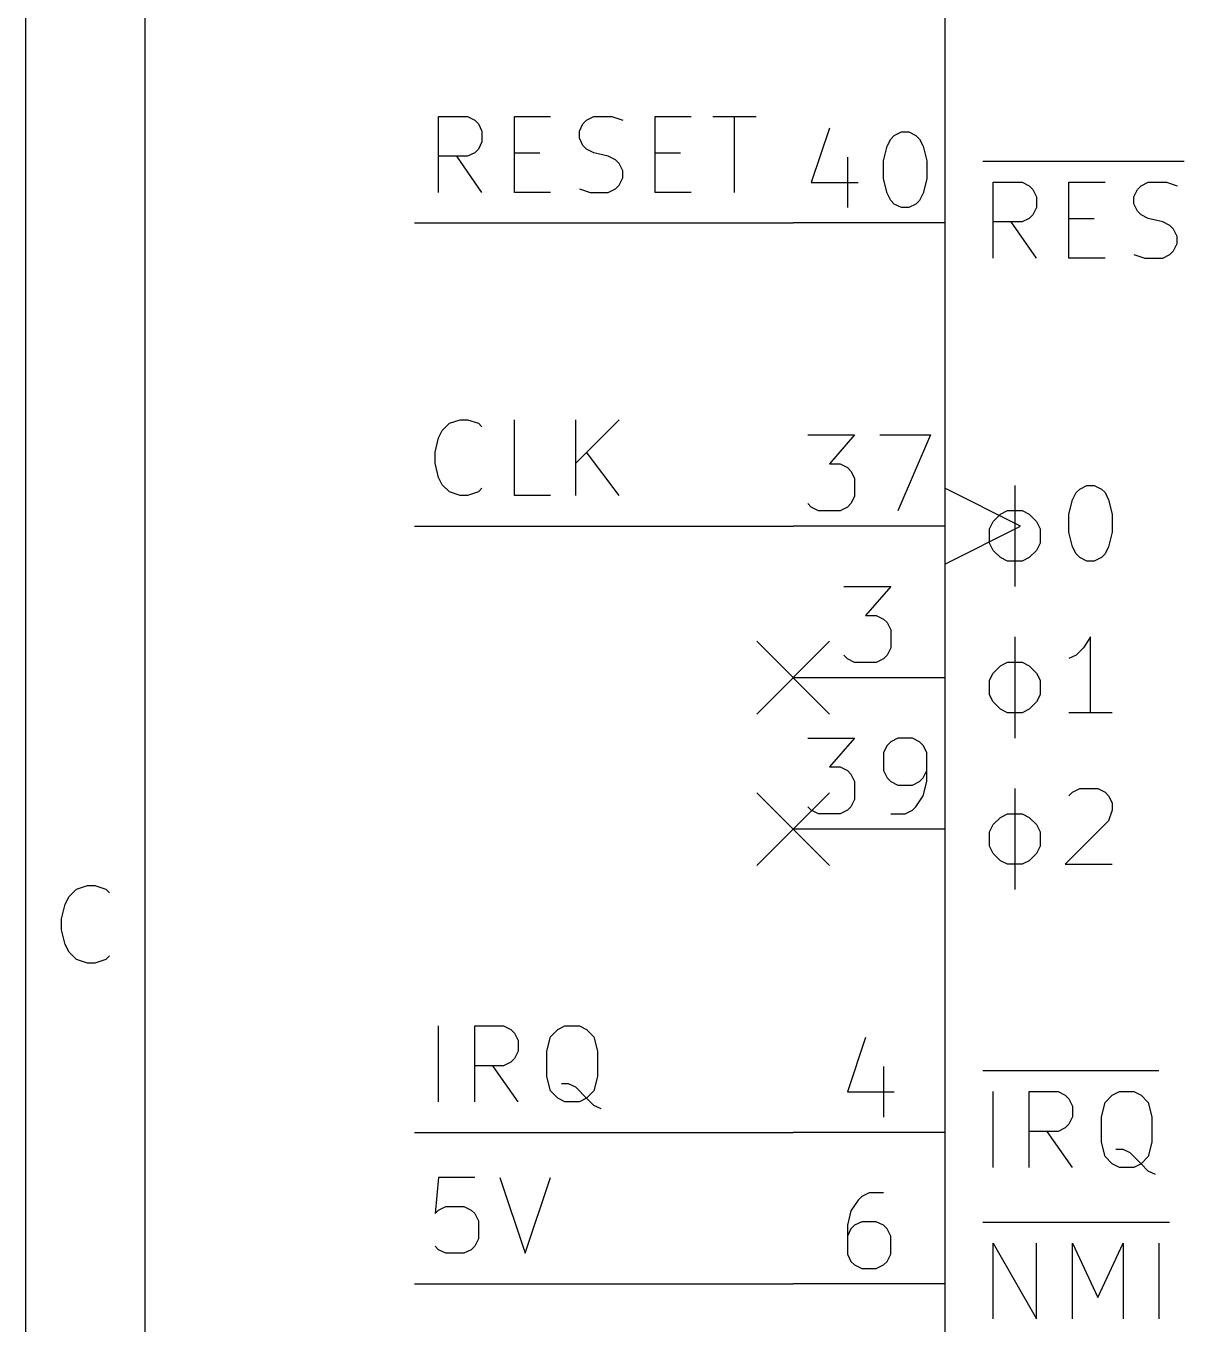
# Model space of a CAD drawing. Header units: millimetres. Extents: x 10 to 287, y -200 to -10.
# Drawn here: x 10 to 29.41, y -141.64 to -119.89 of the extents above; entities that cross this region are included whole.
import ezdxf

# ---------------------------------------------------------------- set-up
doc = ezdxf.new("R2010")
doc.units = ezdxf.units.MM
for name, color, linetype in [('BLUE', 174, 'CONTINUOUS'), ('GREENSIXTYFIVE', 129, 'CONTINUOUS'), ('LIGHTGREEN', 92, 'CONTINUOUS'), ('LIGHTRED', 12, 'CONTINUOUS'), ('RED', 14, 'CONTINUOUS'), ('REDSIX', 19, 'CONTINUOUS'), ('WHITE', 250, 'CONTINUOUS')]:
    doc.layers.add(name, color=color, linetype=linetype)

msp = doc.modelspace()

# ---------------------------------------------------------------- linework, layer by layer
at = {"layer": 'BLUE', "linetype": 'CONTINUOUS'}
for p, q in [((22.2504, -130.2004), (23.4696, -131.4196)), ((23.4696, -130.2004), (22.2504, -131.4196)), ((22.2504, -132.7404), (23.4696, -133.9596)), ((23.4696, -132.7404), (22.2504, -133.9596))]:
    msp.add_line(p, q, dxfattribs=at)
at = {"layer": 'GREENSIXTYFIVE', "linetype": 'CONTINUOUS'}
for p, q in [((26.035, -122.155), (29.4095, -122.155)), ((26.035, -122.155), (29.4095, -122.155)), ((26.2103, -123.7775), (26.2103, -122.5075)), ((26.2103, -122.5075), (26.6941, -122.5075)), ((26.2103, -123.7775), (26.2103, -122.5075)), ((26.2103, -122.5075), (26.6941, -122.5075)), ((26.6941, -122.5075), (26.8151, -122.568)), ((26.6941, -122.5075), (26.8151, -122.568)), ((26.8151, -122.568), (26.8756, -122.6285)), ((26.8151, -122.568), (26.8756, -122.6285)), ((26.8756, -122.6285), (26.936, -122.7494)), ((26.8756, -122.6285), (26.936, -122.7494)), ((27.4803, -123.7775), (27.4803, -122.5075)), ((27.4803, -122.5075), (28.0851, -122.5075)), ((27.4803, -123.7775), (27.4803, -122.5075)), ((27.4803, -122.5075), (28.0851, -122.5075)), ((28.5689, -122.7494), (28.6293, -122.6285)), ((28.5689, -122.7494), (28.6293, -122.6285)), ((28.6293, -122.6285), (28.6898, -122.568)), ((28.6293, -122.6285), (28.6898, -122.568)), ((28.6898, -122.568), (28.8108, -122.5075)), ((28.6898, -122.568), (28.8108, -122.5075)), ((28.8108, -122.5075), (29.1131, -122.5075)), ((28.8108, -122.5075), (29.1131, -122.5075)), ((29.1131, -122.5075), (29.2946, -122.568)), ((29.1131, -122.5075), (29.2946, -122.568)), ((26.936, -122.7494), (26.936, -122.9309)), ((26.936, -122.7494), (26.936, -122.9309)), ((28.5689, -122.8704), (28.5689, -122.7494)), ((28.5689, -122.8704), (28.5689, -122.7494)), ((28.6293, -122.9913), (28.5689, -122.8704)), ((28.6293, -122.9913), (28.5689, -122.8704)), ((26.8151, -123.1123), (26.6941, -123.1728)), ((26.8151, -123.1123), (26.6941, -123.1728)), ((26.8756, -123.0518), (26.8151, -123.1123)), ((26.8756, -123.0518), (26.8151, -123.1123)), ((26.936, -122.9309), (26.8756, -123.0518)), ((26.936, -122.9309), (26.8756, -123.0518)), ((27.4803, -123.1123), (27.9037, -123.1123)), ((27.4803, -123.1123), (27.9037, -123.1123)), ((28.6898, -123.0518), (28.6293, -122.9913)), ((28.6898, -123.0518), (28.6293, -122.9913)), ((28.8108, -123.1123), (28.6898, -123.0518)), ((28.8108, -123.1123), (28.6898, -123.0518)), ((29.0527, -123.1728), (28.8108, -123.1123)), ((29.0527, -123.1728), (28.8108, -123.1123)), ((26.6941, -123.1728), (26.2103, -123.1728)), ((26.6941, -123.1728), (26.2103, -123.1728)), ((26.936, -123.7775), (26.5127, -123.1728)), ((26.936, -123.7775), (26.5127, -123.1728)), ((29.1736, -123.2332), (29.0527, -123.1728)), ((29.1736, -123.2332), (29.0527, -123.1728)), ((29.2341, -123.2937), (29.1736, -123.2332)), ((29.2341, -123.2937), (29.1736, -123.2332)), ((29.2946, -123.4147), (29.2341, -123.2937)), ((29.2946, -123.4147), (29.2341, -123.2937)), ((29.2341, -123.6566), (29.2946, -123.5356)), ((29.2341, -123.6566), (29.2946, -123.5356)), ((29.2946, -123.5356), (29.2946, -123.4147)), ((29.2946, -123.5356), (29.2946, -123.4147)), ((28.0851, -123.7775), (27.4803, -123.7775)), ((28.0851, -123.7775), (27.4803, -123.7775)), ((28.5689, -123.7171), (28.7503, -123.7775)), ((28.5689, -123.7171), (28.7503, -123.7775)), ((28.7503, -123.7775), (29.0527, -123.7775)), ((28.7503, -123.7775), (29.0527, -123.7775)), ((29.0527, -123.7775), (29.1736, -123.7171)), ((29.0527, -123.7775), (29.1736, -123.7171)), ((29.1736, -123.7171), (29.2341, -123.6566)), ((29.1736, -123.7171), (29.2341, -123.6566)), ((26.5732, -127.5875), (26.5732, -129.2809)), ((26.5732, -127.5875), (26.5732, -129.2809)), ((27.6013, -127.7085), (27.6618, -127.648)), ((27.6013, -127.7085), (27.6618, -127.648)), ((27.6618, -127.648), (27.7827, -127.5875)), ((27.6618, -127.648), (27.7827, -127.5875)), ((27.7827, -127.5875), (27.9037, -127.5875)), ((27.7827, -127.5875), (27.9037, -127.5875)), ((27.9037, -127.5875), (28.0246, -127.648)), ((27.9037, -127.5875), (28.0246, -127.648)), ((28.0246, -127.648), (28.0851, -127.7085)), ((28.0246, -127.648), (28.0851, -127.7085)), ((27.4804, -128.0713), (27.5408, -127.8294)), ((27.4804, -128.0713), (27.5408, -127.8294)), ((27.5408, -127.8294), (27.6013, -127.7085)), ((27.5408, -127.8294), (27.6013, -127.7085)), ((28.0851, -127.7085), (28.1456, -127.8294)), ((28.0851, -127.7085), (28.1456, -127.8294)), ((28.1456, -127.8294), (28.2061, -128.0713)), ((28.1456, -127.8294), (28.2061, -128.0713)), ((26.2103, -128.1923), (26.3313, -128.0713)), ((26.2103, -128.1923), (26.3313, -128.0713)), ((26.3313, -128.0713), (26.4522, -128.0109)), ((26.3313, -128.0713), (26.4522, -128.0109)), ((26.4522, -128.0109), (26.6941, -128.0109)), ((26.4522, -128.0109), (26.6941, -128.0109)), ((26.6941, -128.0109), (26.8151, -128.0713)), ((26.6941, -128.0109), (26.8151, -128.0713)), ((26.8151, -128.0713), (26.936, -128.1923)), ((26.8151, -128.0713), (26.936, -128.1923)), ((27.4804, -128.3737), (27.4804, -128.0713)), ((27.4804, -128.3737), (27.4804, -128.0713)), ((28.2061, -128.0713), (28.2061, -128.3737)), ((28.2061, -128.0713), (28.2061, -128.3737)), ((26.1499, -128.3132), (26.2103, -128.1923)), ((26.1499, -128.3132), (26.2103, -128.1923)), ((26.1499, -128.5551), (26.1499, -128.3132)), ((26.1499, -128.5551), (26.1499, -128.3132)), ((26.936, -128.1923), (26.9965, -128.3132)), ((26.936, -128.1923), (26.9965, -128.3132)), ((26.9965, -128.3132), (26.9965, -128.5551)), ((26.9965, -128.3132), (26.9965, -128.5551)), ((26.2103, -128.6761), (26.1499, -128.5551)), ((26.2103, -128.6761), (26.1499, -128.5551)), ((26.9965, -128.5551), (26.936, -128.6761)), ((26.9965, -128.5551), (26.936, -128.6761)), ((27.5408, -128.6156), (27.4804, -128.3737)), ((27.5408, -128.6156), (27.4804, -128.3737)), ((28.2061, -128.3737), (28.1456, -128.6156)), ((28.2061, -128.3737), (28.1456, -128.6156)), ((26.3313, -128.7971), (26.2103, -128.6761)), ((26.3313, -128.7971), (26.2103, -128.6761)), ((26.936, -128.6761), (26.8151, -128.7971)), ((26.936, -128.6761), (26.8151, -128.7971)), ((27.6013, -128.7366), (27.5408, -128.6156)), ((27.6013, -128.7366), (27.5408, -128.6156)), ((27.6618, -128.7971), (27.6013, -128.7366)), ((27.6618, -128.7971), (27.6013, -128.7366)), ((28.0851, -128.7366), (28.0246, -128.7971)), ((28.0851, -128.7366), (28.0246, -128.7971)), ((28.1456, -128.6156), (28.0851, -128.7366)), ((28.1456, -128.6156), (28.0851, -128.7366)), ((26.4522, -128.8575), (26.3313, -128.7971)), ((26.4522, -128.8575), (26.3313, -128.7971)), ((26.6941, -128.8575), (26.4522, -128.8575)), ((26.6941, -128.8575), (26.4522, -128.8575)), ((26.8151, -128.7971), (26.6941, -128.8575)), ((26.8151, -128.7971), (26.6941, -128.8575)), ((27.7827, -128.8575), (27.6618, -128.7971)), ((27.7827, -128.8575), (27.6618, -128.7971)), ((27.9037, -128.8575), (27.7827, -128.8575)), ((27.9037, -128.8575), (27.7827, -128.8575)), ((28.0246, -128.7971), (27.9037, -128.8575)), ((28.0246, -128.7971), (27.9037, -128.8575)), ((26.5732, -130.1275), (26.5732, -131.8209)), ((26.5732, -130.1275), (26.5732, -131.8209)), ((27.8432, -130.1275), (27.7223, -130.309)), ((27.8432, -130.1275), (27.7223, -130.309)), ((27.8432, -131.3975), (27.8432, -130.1275)), ((27.8432, -131.3975), (27.8432, -130.1275)), ((27.6013, -130.4299), (27.4804, -130.4904)), ((27.6013, -130.4299), (27.4804, -130.4904)), ((27.7223, -130.309), (27.6013, -130.4299)), ((27.7223, -130.309), (27.6013, -130.4299)), ((26.1499, -130.8532), (26.2103, -130.7323)), ((26.1499, -130.8532), (26.2103, -130.7323)), ((26.2103, -130.7323), (26.3313, -130.6113)), ((26.2103, -130.7323), (26.3313, -130.6113)), ((26.3313, -130.6113), (26.4522, -130.5509)), ((26.3313, -130.6113), (26.4522, -130.5509)), ((26.4522, -130.5509), (26.6941, -130.5509)), ((26.4522, -130.5509), (26.6941, -130.5509)), ((26.6941, -130.5509), (26.8151, -130.6113)), ((26.6941, -130.5509), (26.8151, -130.6113)), ((26.8151, -130.6113), (26.936, -130.7323)), ((26.8151, -130.6113), (26.936, -130.7323)), ((26.936, -130.7323), (26.9965, -130.8532)), ((26.936, -130.7323), (26.9965, -130.8532)), ((26.1499, -131.0951), (26.1499, -130.8532)), ((26.1499, -131.0951), (26.1499, -130.8532)), ((26.9965, -130.8532), (26.9965, -131.0951)), ((26.9965, -130.8532), (26.9965, -131.0951)), ((26.2103, -131.2161), (26.1499, -131.0951)), ((26.2103, -131.2161), (26.1499, -131.0951)), ((26.9965, -131.0951), (26.936, -131.2161)), ((26.9965, -131.0951), (26.936, -131.2161)), ((26.3313, -131.3371), (26.2103, -131.2161)), ((26.3313, -131.3371), (26.2103, -131.2161)), ((26.4522, -131.3975), (26.3313, -131.3371)), ((26.4522, -131.3975), (26.3313, -131.3371)), ((26.8151, -131.3371), (26.6941, -131.3975)), ((26.8151, -131.3371), (26.6941, -131.3975)), ((26.936, -131.2161), (26.8151, -131.3371)), ((26.936, -131.2161), (26.8151, -131.3371)), ((26.6941, -131.3975), (26.4522, -131.3975)), ((26.6941, -131.3975), (26.4522, -131.3975)), ((28.2061, -131.3975), (27.4804, -131.3975)), ((28.2061, -131.3975), (27.4804, -131.3975)), ((26.5732, -132.6675), (26.5732, -134.3609)), ((26.5732, -132.6675), (26.5732, -134.3609)), ((27.5408, -132.728), (27.6618, -132.6675)), ((27.5408, -132.728), (27.6618, -132.6675)), ((27.6618, -132.6675), (27.9642, -132.6675)), ((27.6618, -132.6675), (27.9642, -132.6675)), ((27.9642, -132.6675), (28.0851, -132.728)), ((27.9642, -132.6675), (28.0851, -132.728)), ((27.4804, -132.7885), (27.5408, -132.728)), ((27.4804, -132.7885), (27.5408, -132.728)), ((28.0851, -132.728), (28.1456, -132.7885)), ((28.0851, -132.728), (28.1456, -132.7885)), ((28.1456, -132.7885), (28.2061, -132.9094)), ((28.1456, -132.7885), (28.2061, -132.9094)), ((28.2061, -132.9094), (28.2061, -133.0304)), ((28.2061, -132.9094), (28.2061, -133.0304)), ((26.3313, -133.1513), (26.4522, -133.0909)), ((26.3313, -133.1513), (26.4522, -133.0909)), ((26.4522, -133.0909), (26.6941, -133.0909)), ((26.4522, -133.0909), (26.6941, -133.0909)), ((26.6941, -133.0909), (26.8151, -133.1513)), ((26.6941, -133.0909), (26.8151, -133.1513)), ((28.2061, -133.0304), (28.1456, -133.2118)), ((28.2061, -133.0304), (28.1456, -133.2118)), ((26.1499, -133.3932), (26.2103, -133.2723)), ((26.1499, -133.3932), (26.2103, -133.2723)), ((26.2103, -133.2723), (26.3313, -133.1513)), ((26.2103, -133.2723), (26.3313, -133.1513)), ((26.8151, -133.1513), (26.936, -133.2723)), ((26.8151, -133.1513), (26.936, -133.2723)), ((26.936, -133.2723), (26.9965, -133.3932)), ((26.936, -133.2723), (26.9965, -133.3932)), ((28.1456, -133.2118), (27.4199, -133.9375)), ((28.1456, -133.2118), (27.4199, -133.9375)), ((26.1499, -133.6351), (26.1499, -133.3932)), ((26.1499, -133.6351), (26.1499, -133.3932)), ((26.9965, -133.3932), (26.9965, -133.6351)), ((26.9965, -133.3932), (26.9965, -133.6351)), ((26.2103, -133.7561), (26.1499, -133.6351)), ((26.2103, -133.7561), (26.1499, -133.6351)), ((26.3313, -133.8771), (26.2103, -133.7561)), ((26.3313, -133.8771), (26.2103, -133.7561)), ((26.936, -133.7561), (26.8151, -133.8771)), ((26.936, -133.7561), (26.8151, -133.8771)), ((26.9965, -133.6351), (26.936, -133.7561)), ((26.9965, -133.6351), (26.936, -133.7561)), ((26.4522, -133.9375), (26.3313, -133.8771)), ((26.4522, -133.9375), (26.3313, -133.8771)), ((26.6941, -133.9375), (26.4522, -133.9375)), ((26.6941, -133.9375), (26.4522, -133.9375)), ((26.8151, -133.8771), (26.6941, -133.9375)), ((26.8151, -133.8771), (26.6941, -133.9375)), ((27.4199, -133.9375), (28.2061, -133.9375)), ((27.4199, -133.9375), (28.2061, -133.9375)), ((26.035, -137.395), (28.9863, -137.395)), ((26.035, -137.395), (28.9863, -137.395)), ((26.2103, -139.0175), (26.2103, -137.7475)), ((26.2103, -139.0175), (26.2103, -137.7475)), ((26.8151, -139.0175), (26.8151, -137.7475)), ((26.8151, -137.7475), (27.2989, -137.7475)), ((26.8151, -139.0175), (26.8151, -137.7475)), ((26.8151, -137.7475), (27.2989, -137.7475)), ((27.2989, -137.7475), (27.4199, -137.808)), ((27.2989, -137.7475), (27.4199, -137.808)), ((27.4199, -137.808), (27.4804, -137.8685)), ((27.4199, -137.808), (27.4804, -137.8685)), ((27.4804, -137.8685), (27.5408, -137.9894)), ((27.4804, -137.8685), (27.5408, -137.9894)), ((28.0851, -137.929), (28.2061, -137.808)), ((28.0851, -137.929), (28.2061, -137.808)), ((28.2061, -137.808), (28.327, -137.7475)), ((28.2061, -137.808), (28.327, -137.7475)), ((28.327, -137.7475), (28.5689, -137.7475)), ((28.327, -137.7475), (28.5689, -137.7475)), ((28.5689, -137.7475), (28.6899, -137.808)), ((28.5689, -137.7475), (28.6899, -137.808)), ((28.6899, -137.808), (28.8108, -137.929)), ((28.6899, -137.808), (28.8108, -137.929)), ((27.5408, -137.9894), (27.5408, -138.1709)), ((27.5408, -137.9894), (27.5408, -138.1709)), ((28.0247, -138.1709), (28.0851, -137.929)), ((28.0247, -138.1709), (28.0851, -137.929)), ((28.8108, -137.929), (28.8713, -138.1709)), ((28.8108, -137.929), (28.8713, -138.1709)), ((27.4199, -138.3523), (27.2989, -138.4128)), ((27.4199, -138.3523), (27.2989, -138.4128)), ((27.4804, -138.2918), (27.4199, -138.3523)), ((27.4804, -138.2918), (27.4199, -138.3523)), ((27.5408, -138.1709), (27.4804, -138.2918)), ((27.5408, -138.1709), (27.4804, -138.2918)), ((28.0247, -138.5942), (28.0247, -138.1709)), ((28.0247, -138.5942), (28.0247, -138.1709)), ((28.8713, -138.1709), (28.8713, -138.5942)), ((28.8713, -138.1709), (28.8713, -138.5942)), ((27.2989, -138.4128), (26.8151, -138.4128)), ((27.2989, -138.4128), (26.8151, -138.4128)), ((27.5408, -139.0175), (27.1175, -138.4128)), ((27.5408, -139.0175), (27.1175, -138.4128)), ((28.0851, -138.8361), (28.0247, -138.5942)), ((28.0851, -138.8361), (28.0247, -138.5942)), ((28.3875, -138.7151), (28.2666, -138.7151)), ((28.3875, -138.7151), (28.2666, -138.7151)), ((28.5085, -138.7756), (28.3875, -138.7151)), ((28.5085, -138.7756), (28.3875, -138.7151)), ((28.6899, -138.9571), (28.5085, -138.7756)), ((28.6899, -138.9571), (28.5085, -138.7756)), ((28.8713, -138.5942), (28.8108, -138.8361)), ((28.8713, -138.5942), (28.8108, -138.8361)), ((28.2061, -138.9571), (28.0851, -138.8361)), ((28.2061, -138.9571), (28.0851, -138.8361)), ((28.327, -139.0175), (28.2061, -138.9571)), ((28.327, -139.0175), (28.2061, -138.9571)), ((28.6899, -138.9571), (28.5689, -139.0175)), ((28.6899, -138.9571), (28.5689, -139.0175)), ((28.8108, -138.8361), (28.6899, -138.9571)), ((28.8108, -138.8361), (28.6899, -138.9571)), ((28.8108, -139.078), (28.6899, -138.9571)), ((28.8108, -139.078), (28.6899, -138.9571)), ((28.5689, -139.0175), (28.327, -139.0175)), ((28.5689, -139.0175), (28.327, -139.0175)), ((28.9318, -139.1385), (28.8108, -139.078)), ((28.9318, -139.1385), (28.8108, -139.078)), ((26.035, -139.935), (29.1677, -139.935)), ((26.035, -139.935), (29.1677, -139.935)), ((26.2103, -141.5575), (26.2103, -140.2875)), ((26.2103, -140.2875), (26.936, -141.5575)), ((26.2103, -141.5575), (26.2103, -140.2875)), ((26.2103, -140.2875), (26.936, -141.5575)), ((26.936, -141.5575), (26.936, -140.2875)), ((26.936, -141.5575), (26.936, -140.2875)), ((27.5408, -141.5575), (27.5408, -140.2875)), ((27.5408, -140.2875), (27.9642, -141.1947)), ((27.5408, -141.5575), (27.5408, -140.2875)), ((27.5408, -140.2875), (27.9642, -141.1947)), ((27.9642, -141.1947), (28.3875, -140.2875)), ((27.9642, -141.1947), (28.3875, -140.2875)), ((28.3875, -140.2875), (28.3875, -141.5575)), ((28.3875, -140.2875), (28.3875, -141.5575)), ((28.9922, -141.5575), (28.9922, -140.2875)), ((28.9922, -141.5575), (28.9922, -140.2875))]:
    msp.add_line(p, q, dxfattribs=at)
at = {"layer": 'LIGHTGREEN', "linetype": 'CONTINUOUS'}
for p, q in [((16.51, -123.19), (22.86, -123.19)), ((16.51, -128.27), (22.86, -128.27)), ((16.51, -138.43), (22.86, -138.43)), ((16.51, -140.97), (22.86, -140.97))]:
    msp.add_line(p, q, dxfattribs=at)
at = {"layer": 'LIGHTRED', "linetype": 'CONTINUOUS'}
for p, q in [((23.4647, -121.6025), (23.1624, -122.5096)), ((23.4647, -121.6025), (23.1624, -122.5096)), ((24.4323, -121.9048), (24.4928, -121.7839)), ((24.4323, -121.9048), (24.4928, -121.7839)), ((24.4928, -121.7839), (24.5533, -121.7234)), ((24.4928, -121.7839), (24.5533, -121.7234)), ((24.5533, -121.7234), (24.6742, -121.6629)), ((24.5533, -121.7234), (24.6742, -121.6629)), ((24.6742, -121.6629), (24.7952, -121.6629)), ((24.6742, -121.6629), (24.7952, -121.6629)), ((24.7952, -121.6629), (24.9161, -121.7234)), ((24.7952, -121.6629), (24.9161, -121.7234)), ((24.9161, -121.7234), (24.9766, -121.7839)), ((24.9161, -121.7234), (24.9766, -121.7839)), ((24.9766, -121.7839), (25.0371, -121.9048)), ((24.9766, -121.7839), (25.0371, -121.9048)), ((24.3719, -122.1467), (24.4323, -121.9048)), ((24.3719, -122.1467), (24.4323, -121.9048)), ((25.0371, -121.9048), (25.0976, -122.1467)), ((25.0371, -121.9048), (25.0976, -122.1467)), ((23.7671, -122.0863), (23.7671, -122.9329)), ((23.7671, -122.0863), (23.7671, -122.9329)), ((24.3719, -122.4491), (24.3719, -122.1467)), ((24.3719, -122.4491), (24.3719, -122.1467)), ((25.0976, -122.1467), (25.0976, -122.4491)), ((25.0976, -122.1467), (25.0976, -122.4491)), ((24.4323, -122.691), (24.3719, -122.4491)), ((24.4323, -122.691), (24.3719, -122.4491)), ((25.0976, -122.4491), (25.0371, -122.691)), ((25.0976, -122.4491), (25.0371, -122.691)), ((23.1624, -122.5096), (23.9485, -122.5096)), ((23.1624, -122.5096), (23.9485, -122.5096)), ((24.4928, -122.812), (24.4323, -122.691)), ((24.4928, -122.812), (24.4323, -122.691)), ((25.0371, -122.691), (24.9766, -122.812)), ((25.0371, -122.691), (24.9766, -122.812)), ((24.5533, -122.8725), (24.4928, -122.812)), ((24.5533, -122.8725), (24.4928, -122.812)), ((24.6742, -122.9329), (24.5533, -122.8725)), ((24.6742, -122.9329), (24.5533, -122.8725)), ((24.9161, -122.8725), (24.7952, -122.9329)), ((24.9161, -122.8725), (24.7952, -122.9329)), ((24.9766, -122.812), (24.9161, -122.8725)), ((24.9766, -122.812), (24.9161, -122.8725)), ((24.7952, -122.9329), (24.6742, -122.9329)), ((24.7952, -122.9329), (24.6742, -122.9329)), ((23.1019, -126.7429), (23.8881, -126.7429)), ((23.1019, -126.7429), (23.8881, -126.7429)), ((23.8881, -126.7429), (23.4647, -127.2267)), ((23.8881, -126.7429), (23.4647, -127.2267)), ((24.3114, -126.7429), (25.158, -126.7429)), ((24.3114, -126.7429), (25.158, -126.7429)), ((25.158, -126.7429), (24.6138, -128.0129)), ((25.158, -126.7429), (24.6138, -128.0129)), ((23.4647, -127.2267), (23.6462, -127.2267)), ((23.4647, -127.2267), (23.6462, -127.2267)), ((23.6462, -127.2267), (23.7671, -127.2872)), ((23.6462, -127.2267), (23.7671, -127.2872)), ((23.7671, -127.2872), (23.8276, -127.3477)), ((23.7671, -127.2872), (23.8276, -127.3477)), ((23.8276, -127.3477), (23.8881, -127.4686)), ((23.8276, -127.3477), (23.8881, -127.4686)), ((23.8881, -127.4686), (23.8881, -127.771)), ((23.8881, -127.4686), (23.8881, -127.771)), ((23.1624, -127.9525), (23.1019, -127.892)), ((23.1624, -127.9525), (23.1019, -127.892)), ((23.8276, -127.892), (23.7671, -127.9525)), ((23.8276, -127.892), (23.7671, -127.9525)), ((23.8881, -127.771), (23.8276, -127.892)), ((23.8881, -127.771), (23.8276, -127.892)), ((23.2833, -128.0129), (23.1624, -127.9525)), ((23.2833, -128.0129), (23.1624, -127.9525)), ((23.6462, -128.0129), (23.2833, -128.0129)), ((23.6462, -128.0129), (23.2833, -128.0129)), ((23.7671, -127.9525), (23.6462, -128.0129)), ((23.7671, -127.9525), (23.6462, -128.0129)), ((23.7067, -129.2829), (24.4929, -129.2829)), ((23.7067, -129.2829), (24.4929, -129.2829)), ((24.4929, -129.2829), (24.0695, -129.7667)), ((24.4929, -129.2829), (24.0695, -129.7667)), ((24.0695, -129.7667), (24.251, -129.7667)), ((24.0695, -129.7667), (24.251, -129.7667)), ((24.251, -129.7667), (24.3719, -129.8272)), ((24.251, -129.7667), (24.3719, -129.8272)), ((24.3719, -129.8272), (24.4324, -129.8877)), ((24.3719, -129.8272), (24.4324, -129.8877)), ((24.4324, -129.8877), (24.4929, -130.0086)), ((24.4324, -129.8877), (24.4929, -130.0086)), ((24.4929, -130.0086), (24.4929, -130.311)), ((24.4929, -130.0086), (24.4929, -130.311)), ((23.7672, -130.4925), (23.7067, -130.432)), ((23.7672, -130.4925), (23.7067, -130.432)), ((23.8881, -130.5529), (23.7672, -130.4925)), ((23.8881, -130.5529), (23.7672, -130.4925)), ((24.3719, -130.4925), (24.251, -130.5529)), ((24.3719, -130.4925), (24.251, -130.5529)), ((24.4324, -130.432), (24.3719, -130.4925)), ((24.4324, -130.432), (24.3719, -130.4925)), ((24.4929, -130.311), (24.4324, -130.432)), ((24.4929, -130.311), (24.4324, -130.432)), ((24.251, -130.5529), (23.8881, -130.5529)), ((24.251, -130.5529), (23.8881, -130.5529)), ((23.1019, -131.8229), (23.8881, -131.8229)), ((23.1019, -131.8229), (23.8881, -131.8229)), ((23.8881, -131.8229), (23.4647, -132.3067)), ((23.8881, -131.8229), (23.4647, -132.3067)), ((24.6138, -131.8229), (24.4928, -131.8834)), ((24.6138, -131.8229), (24.4928, -131.8834)), ((24.8557, -131.8229), (24.6138, -131.8229)), ((24.8557, -131.8229), (24.6138, -131.8229)), ((24.9766, -131.8834), (24.8557, -131.8229)), ((24.9766, -131.8834), (24.8557, -131.8229)), ((24.4323, -131.9439), (24.3719, -132.0648)), ((24.4323, -131.9439), (24.3719, -132.0648)), ((24.4928, -131.8834), (24.4323, -131.9439)), ((24.4928, -131.8834), (24.4323, -131.9439)), ((25.0371, -131.9439), (24.9766, -131.8834)), ((25.0371, -131.9439), (24.9766, -131.8834)), ((25.0976, -132.0648), (25.0371, -131.9439)), ((25.0976, -132.0648), (25.0371, -131.9439)), ((24.3719, -132.0648), (24.3719, -132.3672)), ((24.3719, -132.0648), (24.3719, -132.3672)), ((25.0976, -132.5486), (25.0976, -132.0648)), ((25.0976, -132.5486), (25.0976, -132.0648)), ((23.4647, -132.3067), (23.6462, -132.3067)), ((23.4647, -132.3067), (23.6462, -132.3067)), ((23.6462, -132.3067), (23.7671, -132.3672)), ((23.6462, -132.3067), (23.7671, -132.3672)), ((23.7671, -132.3672), (23.8276, -132.4277)), ((23.7671, -132.3672), (23.8276, -132.4277)), ((23.8276, -132.4277), (23.8881, -132.5486)), ((23.8276, -132.4277), (23.8881, -132.5486)), ((24.3719, -132.3672), (24.4323, -132.4882)), ((24.3719, -132.3672), (24.4323, -132.4882)), ((25.0371, -132.4882), (25.0976, -132.3672)), ((25.0371, -132.4882), (25.0976, -132.3672)), ((23.8881, -132.5486), (23.8881, -132.851)), ((23.8881, -132.5486), (23.8881, -132.851)), ((24.4323, -132.4882), (24.4928, -132.5486)), ((24.4323, -132.4882), (24.4928, -132.5486)), ((24.4928, -132.5486), (24.6138, -132.6091)), ((24.4928, -132.5486), (24.6138, -132.6091)), ((24.6138, -132.6091), (24.8557, -132.6091)), ((24.6138, -132.6091), (24.8557, -132.6091)), ((24.8557, -132.6091), (24.9766, -132.5486)), ((24.8557, -132.6091), (24.9766, -132.5486)), ((24.9766, -132.5486), (25.0371, -132.4882)), ((24.9766, -132.5486), (25.0371, -132.4882)), ((25.0371, -132.7905), (25.0976, -132.5486)), ((25.0371, -132.7905), (25.0976, -132.5486)), ((23.8881, -132.851), (23.8276, -132.972)), ((23.8881, -132.851), (23.8276, -132.972)), ((24.9161, -132.972), (25.0371, -132.7905)), ((24.9161, -132.972), (25.0371, -132.7905)), ((23.1624, -133.0325), (23.1019, -132.972)), ((23.1624, -133.0325), (23.1019, -132.972)), ((23.2833, -133.0929), (23.1624, -133.0325)), ((23.2833, -133.0929), (23.1624, -133.0325)), ((23.6462, -133.0929), (23.2833, -133.0929)), ((23.6462, -133.0929), (23.2833, -133.0929)), ((23.7671, -133.0325), (23.6462, -133.0929)), ((23.7671, -133.0325), (23.6462, -133.0929)), ((23.8276, -132.972), (23.7671, -133.0325)), ((23.8276, -132.972), (23.7671, -133.0325)), ((24.4928, -133.0929), (24.7347, -133.0929)), ((24.4928, -133.0929), (24.7347, -133.0929)), ((24.7347, -133.0929), (24.8557, -133.0325)), ((24.7347, -133.0929), (24.8557, -133.0325)), ((24.8557, -133.0325), (24.9161, -132.972)), ((24.8557, -133.0325), (24.9161, -132.972)), ((24.0695, -136.8425), (23.7672, -137.7496)), ((24.0695, -136.8425), (23.7672, -137.7496)), ((24.3719, -137.3263), (24.3719, -138.1729)), ((24.3719, -137.3263), (24.3719, -138.1729)), ((23.7672, -137.7496), (24.5533, -137.7496)), ((23.7672, -137.7496), (24.5533, -137.7496)), ((24.13, -139.4429), (24.0091, -139.5034)), ((24.13, -139.4429), (24.0091, -139.5034)), ((24.3719, -139.4429), (24.13, -139.4429)), ((24.3719, -139.4429), (24.13, -139.4429)), ((23.9486, -139.5639), (23.8276, -139.7453)), ((23.9486, -139.5639), (23.8276, -139.7453)), ((24.0091, -139.5034), (23.9486, -139.5639)), ((24.0091, -139.5034), (23.9486, -139.5639)), ((23.8276, -139.7453), (23.7672, -139.9872)), ((23.8276, -139.7453), (23.7672, -139.9872)), ((23.7672, -139.9872), (23.7672, -140.471)), ((23.7672, -139.9872), (23.7672, -140.471)), ((23.8276, -140.0477), (23.7672, -140.1686)), ((23.8276, -140.0477), (23.7672, -140.1686)), ((23.8881, -139.9872), (23.8276, -140.0477)), ((23.8881, -139.9872), (23.8276, -140.0477)), ((24.0091, -139.9267), (23.8881, -139.9872)), ((24.0091, -139.9267), (23.8881, -139.9872)), ((24.251, -139.9267), (24.0091, -139.9267)), ((24.251, -139.9267), (24.0091, -139.9267)), ((24.3719, -139.9872), (24.251, -139.9267)), ((24.3719, -139.9872), (24.251, -139.9267)), ((24.4324, -140.0477), (24.3719, -139.9872)), ((24.4324, -140.0477), (24.3719, -139.9872)), ((24.4929, -140.1686), (24.4324, -140.0477)), ((24.4929, -140.1686), (24.4324, -140.0477)), ((24.4929, -140.471), (24.4929, -140.1686)), ((24.4929, -140.471), (24.4929, -140.1686)), ((23.7672, -140.471), (23.8276, -140.592)), ((23.7672, -140.471), (23.8276, -140.592)), ((24.4324, -140.592), (24.4929, -140.471)), ((24.4324, -140.592), (24.4929, -140.471)), ((23.8276, -140.592), (23.8881, -140.6525)), ((23.8276, -140.592), (23.8881, -140.6525)), ((23.8881, -140.6525), (24.0091, -140.7129)), ((23.8881, -140.6525), (24.0091, -140.7129)), ((24.0091, -140.7129), (24.251, -140.7129)), ((24.0091, -140.7129), (24.251, -140.7129)), ((24.251, -140.7129), (24.3719, -140.6525)), ((24.251, -140.7129), (24.3719, -140.6525)), ((24.3719, -140.6525), (24.4324, -140.592)), ((24.3719, -140.6525), (24.4324, -140.592))]:
    msp.add_line(p, q, dxfattribs=at)
at = {"layer": 'RED', "linetype": 'CONTINUOUS'}
for p, q in [((10, -200.0072), (10, -10)), ((12, -198.0072), (12, -12)), ((25.4, -118.11), (25.4, -189.23)), ((25.4, -123.19), (22.86, -123.19)), ((25.4, -123.19), (22.86, -123.19)), ((26.67, -128.27), (25.4, -127.635)), ((26.67, -128.27), (25.4, -127.635)), ((25.4, -128.27), (22.86, -128.27)), ((25.4, -128.27), (22.86, -128.27)), ((25.4, -128.905), (26.67, -128.27)), ((25.4, -128.905), (26.67, -128.27)), ((25.4, -130.81), (22.86, -130.81)), ((25.4, -130.81), (22.86, -130.81)), ((25.4, -133.35), (22.86, -133.35)), ((25.4, -133.35), (22.86, -133.35)), ((10.7214, -134.4794), (10.8452, -134.3556)), ((10.8452, -134.3556), (11.0309, -134.2937)), ((11.0309, -134.2937), (11.1547, -134.2937)), ((11.1547, -134.2937), (11.3404, -134.3556)), ((11.3404, -134.3556), (11.4023, -134.4175)), ((10.5976, -134.8508), (10.6595, -134.6032)), ((10.6595, -134.6032), (10.7214, -134.4794)), ((10.5976, -135.0365), (10.5976, -134.8508)), ((10.6595, -135.2841), (10.5976, -135.0365)), ((10.7214, -135.4079), (10.6595, -135.2841)), ((10.8452, -135.5318), (10.7214, -135.4079)), ((11.4023, -135.4698), (11.3404, -135.5318)), ((11.0309, -135.5937), (10.8452, -135.5318)), ((11.1547, -135.5937), (11.0309, -135.5937)), ((11.3404, -135.5318), (11.1547, -135.5937)), ((25.4, -138.43), (22.86, -138.43)), ((25.4, -138.43), (22.86, -138.43)), ((25.4, -140.97), (22.86, -140.97)), ((25.4, -140.97), (22.86, -140.97))]:
    msp.add_line(p, q, dxfattribs=at)
at = {"layer": 'REDSIX', "linetype": 'CONTINUOUS'}
for p, q in [((16.9167, -122.6769), (16.9167, -121.4069)), ((16.9167, -121.4069), (17.4005, -121.4069)), ((17.4005, -121.4069), (17.5215, -121.4674)), ((17.5215, -121.4674), (17.582, -121.5279)), ((17.582, -121.5279), (17.6424, -121.6488)), ((18.1867, -122.6769), (18.1867, -121.4069)), ((18.1867, -121.4069), (18.7915, -121.4069)), ((19.2753, -121.6488), (19.3357, -121.5279)), ((19.3357, -121.5279), (19.3962, -121.4674)), ((19.3962, -121.4674), (19.5172, -121.4069)), ((19.5172, -121.4069), (19.8195, -121.4069)), ((19.8195, -121.4069), (20.001, -121.4674)), ((20.5452, -122.6769), (20.5452, -121.4069)), ((20.5452, -121.4069), (21.15, -121.4069)), ((21.5128, -121.4069), (22.2385, -121.4069)), ((21.8757, -122.6769), (21.8757, -121.4069)), ((17.6424, -121.6488), (17.6424, -121.8303)), ((19.2753, -121.7698), (19.2753, -121.6488)), ((19.3357, -121.8907), (19.2753, -121.7698)), ((17.5215, -122.0117), (17.4005, -122.0722)), ((17.582, -121.9512), (17.5215, -122.0117)), ((17.6424, -121.8303), (17.582, -121.9512)), ((18.1867, -122.0117), (18.6101, -122.0117)), ((19.3962, -121.9512), (19.3357, -121.8907)), ((19.5172, -122.0117), (19.3962, -121.9512)), ((19.7591, -122.0722), (19.5172, -122.0117)), ((20.5452, -122.0117), (20.9686, -122.0117)), ((17.4005, -122.0722), (16.9167, -122.0722)), ((17.6424, -122.6769), (17.2191, -122.0722)), ((19.88, -122.1326), (19.7591, -122.0722)), ((19.9405, -122.1931), (19.88, -122.1326)), ((20.001, -122.3141), (19.9405, -122.1931)), ((19.9405, -122.556), (20.001, -122.435)), ((20.001, -122.435), (20.001, -122.3141)), ((18.7915, -122.6769), (18.1867, -122.6769)), ((19.2753, -122.6165), (19.4567, -122.6769)), ((19.4567, -122.6769), (19.7591, -122.6769)), ((19.7591, -122.6769), (19.88, -122.6165)), ((19.88, -122.6165), (19.9405, -122.556)), ((21.15, -122.6769), (20.5452, -122.6769)), ((16.9772, -126.6684), (17.0982, -126.5474)), ((17.0982, -126.5474), (17.2796, -126.4869)), ((17.2796, -126.4869), (17.4005, -126.4869)), ((17.4005, -126.4869), (17.582, -126.5474)), ((17.582, -126.5474), (17.6424, -126.6079)), ((18.1867, -127.7569), (18.1867, -126.4869)), ((19.2148, -127.7569), (19.2148, -126.4869)), ((19.9405, -126.4869), (19.2148, -127.2126)), ((16.8563, -127.0312), (16.9167, -126.7893)), ((16.9167, -126.7893), (16.9772, -126.6684)), ((16.8563, -127.2126), (16.8563, -127.0312)), ((19.9405, -127.7569), (19.3963, -127.0312)), ((16.9167, -127.4545), (16.8563, -127.2126)), ((16.9772, -127.5755), (16.9167, -127.4545)), ((17.0982, -127.6965), (16.9772, -127.5755)), ((17.2796, -127.7569), (17.0982, -127.6965)), ((17.582, -127.6965), (17.4005, -127.7569)), ((17.6424, -127.636), (17.582, -127.6965)), ((17.4005, -127.7569), (17.2796, -127.7569)), ((18.7915, -127.7569), (18.1867, -127.7569)), ((16.9167, -137.9169), (16.9167, -136.6469)), ((17.5215, -137.9169), (17.5215, -136.6469)), ((17.5215, -136.6469), (18.0053, -136.6469)), ((18.0053, -136.6469), (18.1263, -136.7074)), ((18.1263, -136.7074), (18.1868, -136.7679)), ((18.1868, -136.7679), (18.2472, -136.8888)), ((18.7311, -137.0703), (18.7915, -136.8284)), ((18.7915, -136.8284), (18.9125, -136.7074)), ((18.9125, -136.7074), (19.0334, -136.6469)), ((19.0334, -136.6469), (19.2753, -136.6469)), ((19.2753, -136.6469), (19.3963, -136.7074)), ((19.3963, -136.7074), (19.5172, -136.8284)), ((19.5172, -136.8284), (19.5777, -137.0703)), ((18.2472, -136.8888), (18.2472, -137.0703)), ((18.1263, -137.2517), (18.0053, -137.3122)), ((18.1868, -137.1912), (18.1263, -137.2517)), ((18.2472, -137.0703), (18.1868, -137.1912)), ((18.7311, -137.4936), (18.7311, -137.0703)), ((19.5777, -137.0703), (19.5777, -137.4936)), ((18.0053, -137.3122), (17.5215, -137.3122)), ((18.2472, -137.9169), (17.8239, -137.3122)), ((18.7915, -137.7355), (18.7311, -137.4936)), ((19.0939, -137.6145), (18.973, -137.6145)), ((19.2149, -137.675), (19.0939, -137.6145)), ((19.3963, -137.8565), (19.2149, -137.675)), ((19.5777, -137.4936), (19.5172, -137.7355)), ((18.9125, -137.8565), (18.7915, -137.7355)), ((19.0334, -137.9169), (18.9125, -137.8565)), ((19.2753, -137.9169), (19.0334, -137.9169)), ((19.3963, -137.8565), (19.2753, -137.9169)), ((19.5172, -137.7355), (19.3963, -137.8565)), ((19.5172, -137.9774), (19.3963, -137.8565)), ((19.6382, -138.0379), (19.5172, -137.9774)), ((16.9167, -139.1869), (16.8563, -139.7917)), ((17.5215, -139.1869), (16.9167, -139.1869)), ((17.9448, -139.1869), (18.3681, -140.4569)), ((18.3681, -140.4569), (18.7915, -139.1869)), ((16.8563, -139.7917), (16.9167, -139.7312)), ((16.9167, -139.7312), (17.0377, -139.6707)), ((17.0377, -139.6707), (17.3401, -139.6707)), ((17.3401, -139.6707), (17.461, -139.7312)), ((17.461, -139.7312), (17.5215, -139.7917)), ((17.5215, -139.7917), (17.582, -139.9126)), ((17.582, -139.9126), (17.582, -140.215)), ((17.582, -140.215), (17.5215, -140.336)), ((16.9167, -140.3965), (16.8563, -140.336)), ((17.0377, -140.4569), (16.9167, -140.3965)), ((17.3401, -140.4569), (17.0377, -140.4569)), ((17.461, -140.3965), (17.3401, -140.4569)), ((17.5215, -140.336), (17.461, -140.3965))]:
    msp.add_line(p, q, dxfattribs=at)
at = {"layer": 'WHITE', "linetype": 'CONTINUOUS'}
msp.add_line((25.4, -118.11), (25.4, -189.23), dxfattribs=at)

doc.saveas('drawing.dxf')
